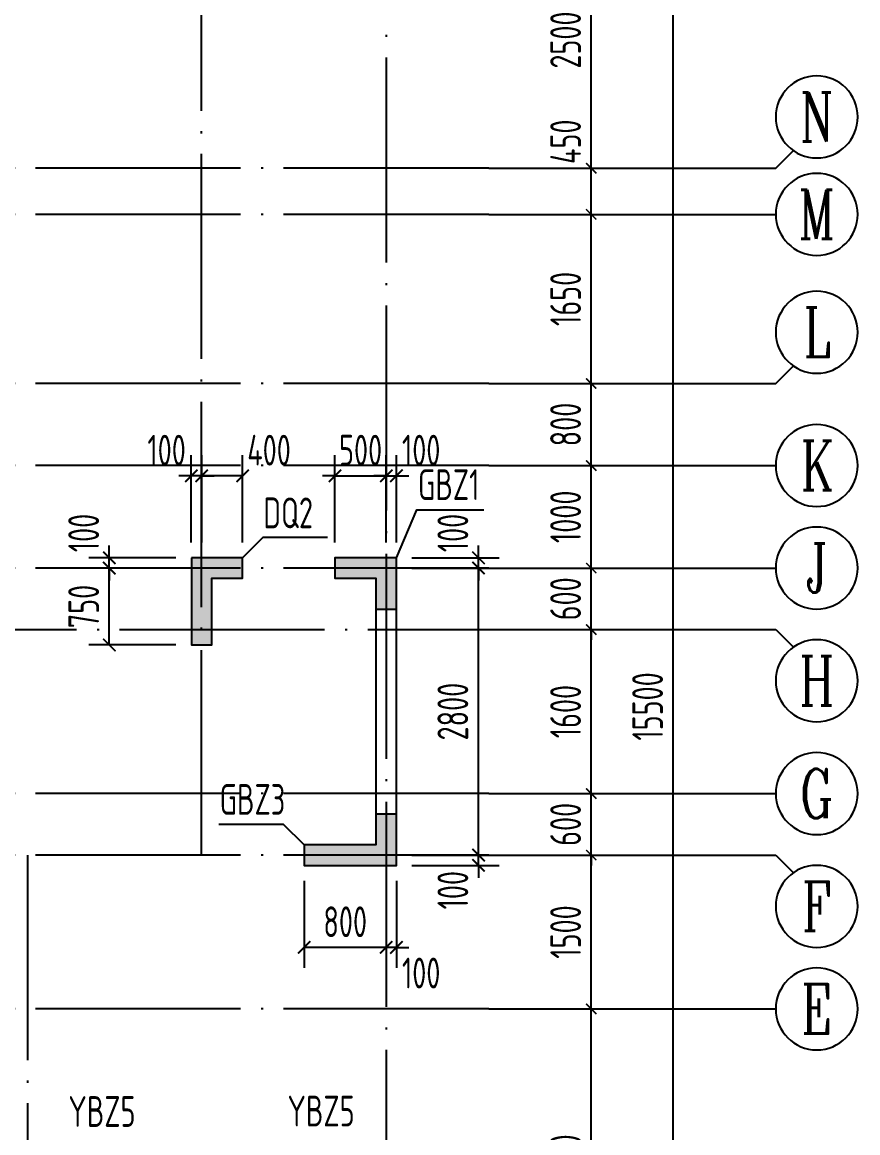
# Model space of a CAD drawing. Extents: x -655480 to 203344, y -294099 to 287156.
# Drawn here: x -257622 to -249472, y 133165 to 143997 of the extents above; entities that cross this region are included whole.
import ezdxf
from ezdxf.enums import TextEntityAlignment as Align

# ---------------------------------------------------------------- set-up
doc = ezdxf.new("R2010")
doc.units = 0
doc.header["$LTSCALE"] = 1000
doc.linetypes.add('DOTE', pattern=[2.42, 2, -0.2, 0.02, -0.2])
doc.layers.get('0').update_dxf_attribs({"linetype": 'CONTINUOUS'})
doc.layers.get('DEFPOINTS').update_dxf_attribs({"linetype": 'CONTINUOUS'})
for name, color, linetype in [('A-AXIS', 1, 'CONTINUOUS'), ('A-DOTE', 10, 'DOTE'), ('AXIS_NUM', 7, 'CONTINUOUS'), ('S-Q墙实线', 6, 'CONTINUOUS'), ('S-Q墙标注', 3, 'CONTINUOUS'), ('S-X详图填充', 252, 'CONTINUOUS'), ('S-X详图实线', 4, 'CONTINUOUS'), ('S-Y一般标注', 3, 'CONTINUOUS'), ('S-Z柱编号', 6, 'CONTINUOUS')]:
    doc.layers.add(name, color=color, linetype=linetype)
doc.styles.add('TSSD_Axis', font='complex.shx', dxfattribs={"width": 0.7, "bigfont": 'hztxt.shx'})
doc.styles.add('TSSD_DIMENSION', font='Tssdeng.shx', dxfattribs={"width": 0.7, "bigfont": 'tssdchn.shx'})
doc.styles.add('TSSD_REIN', font='tssdeng.shx', dxfattribs={"width": 0.7, "height": 300, "bigfont": 'tssdchn.shx'})
doc.styles.add('结构文字', font='zstxt.shx', dxfattribs={"width": 0.7, "bigfont": 'zshz.shx'})
doc.dimstyles.new('STRUCK', dxfattribs={"dimtxt": 400, "dimasz": 121, "dimexe": 200, "dimexo": 150, "dimgap": 115, "dimtad": 1, "dimdec": 0, "dimdsep": 46, "dimtxsty": '结构文字', "dimblk": 'ARCHTICK', "dimcen": 400, "dimclrd": 3, "dimclre": 3, "dimclrt": 7, "dimadec": 0, "dimazin": 0, "dimtfac": 1, "dimtdec": 0, "dimtix": 1, "dimtmove": 2, "dimatfit": 3, "dimldrblk": '_DIMX', "dimfxl": 1, "dimtolj": 1, "dimtzin": 0, "dimarcsym": 0})
doc.dimstyles.new('TSSD_100_100', dxfattribs={"dimtxt": 300, "dimasz": 100, "dimexe": 100, "dimexo": 250, "dimgap": 100, "dimtad": 1, "dimdec": 0, "dimzin": 0, "dimdsep": 46, "dimtxsty": 'TSSD_DIMENSION', "dimblk": 'ARCHTICK', "dimcen": 0, "dimdle": 100, "dimclrt": 7, "dimadec": 0, "dimazin": 0, "dimtfac": 1, "dimtdec": 0, "dimtix": 1, "dimtmove": 2, "dimatfit": 3, "dimldrblk": 'ARCHTICK', "dimfxl": 1, "dimtolj": 1, "dimtzin": 0, "dimarcsym": 0})

# ---------------------------------------------------------------- blocks, each defined once
blk = doc.blocks.new('ts_axno')
at = {"color": 0, "linetype": 'ByBlock', "lineweight": -2}
blk.add_circle((0, 0), 0.5, dxfattribs=at)
at = {"color": 0, "linetype": 'ByBlock', "lineweight": -2, "style": 'TSSD_Axis', "width": 0.7}
blk.add_attdef('A', text='', height=0.6, dxfattribs=at).set_placement((0, 0), align=Align.MIDDLE_CENTER)
blk = doc.blocks.new('_ArchTick')
at = {"color": 0, "linetype": 'ByBlock', "const_width": 0.15}
blk.add_lwpolyline([(-0.5, -0.5), (0.5, 0.5)], dxfattribs=at)
blk = doc.blocks.new('*D133')
at = {"layer": 'DEFPOINTS', "color": 0, "transparency": 16777216}
for p in [(55600, 10900), (56600, 10900), (55600, 9400)]:
    blk.add_point(p, dxfattribs=at)
at = {"layer": 'S-Y一般标注', "color": 0, "lineweight": -2, "transparency": 16777216}
for p, q in [((56600, 9300), (56600, 11000)), ((55850, 10900), (56700, 10900)), ((55850, 9400), (56700, 9400))]:
    blk.add_line(p, q, dxfattribs=at)
at = {"layer": 'S-Y一般标注', "color": 0, "lineweight": -2, "transparency": 16777216, "xscale": 100, "yscale": 100, "zscale": 100}
for p, rotation in [((56600, 10900), 90), ((56600, 9400), 270)]:
    blk.add_blockref('_ArchTick', p, dxfattribs=dict(at, rotation=rotation))
at = {"layer": 'S-Y一般标注', "color": 7, "transparency": 16777216, "insert": (56350, 10150), "char_height": 300, "attachment_point": 5, "rotation": 90, "style": 'TSSD_DIMENSION'}
blk.add_mtext('\\A1;1500', dxfattribs=at)
blk = doc.blocks.new('*D134')
at = {"layer": 'DEFPOINTS', "color": 0, "transparency": 16777216}
for p in [(55600, 11500), (56600, 11500), (55600, 10900)]:
    blk.add_point(p, dxfattribs=at)
at = {"layer": 'S-Y一般标注', "color": 0, "lineweight": -2, "transparency": 16777216}
for p, q in [((56600, 11500), (56600, 11600)), ((55850, 11500), (56700, 11500)), ((56600, 10900), (56600, 11500)), ((55850, 10900), (56700, 10900)), ((56600, 10900), (56600, 10800))]:
    blk.add_line(p, q, dxfattribs=at)
at = {"layer": 'S-Y一般标注', "color": 0, "lineweight": -2, "transparency": 16777216, "xscale": 100, "yscale": 100, "zscale": 100}
for p, rotation in [((56600, 11500), 270), ((56600, 10900), 90)]:
    blk.add_blockref('_ArchTick', p, dxfattribs=dict(at, rotation=rotation))
at = {"layer": 'S-Y一般标注', "color": 7, "transparency": 16777216, "insert": (56350, 11200), "char_height": 300, "attachment_point": 5, "rotation": 90, "style": 'TSSD_DIMENSION'}
blk.add_mtext('\\A1;600', dxfattribs=at)
blk = doc.blocks.new('*D135')
at = {"layer": 'DEFPOINTS', "color": 0, "transparency": 16777216}
for p in [(55600, 13100), (56600, 13100), (55600, 11500)]:
    blk.add_point(p, dxfattribs=at)
at = {"layer": 'S-Y一般标注', "color": 0, "lineweight": -2, "transparency": 16777216}
for p, q in [((56600, 11400), (56600, 13200)), ((55850, 13100), (56700, 13100)), ((55850, 11500), (56700, 11500))]:
    blk.add_line(p, q, dxfattribs=at)
at = {"layer": 'S-Y一般标注', "color": 0, "lineweight": -2, "transparency": 16777216, "xscale": 100, "yscale": 100, "zscale": 100}
for p, rotation in [((56600, 13100), 90), ((56600, 11500), 270)]:
    blk.add_blockref('_ArchTick', p, dxfattribs=dict(at, rotation=rotation))
at = {"layer": 'S-Y一般标注', "color": 7, "transparency": 16777216, "insert": (56350, 12300), "char_height": 300, "attachment_point": 5, "rotation": 90, "style": 'TSSD_DIMENSION'}
blk.add_mtext('\\A1;1600', dxfattribs=at)
blk = doc.blocks.new('*D136')
at = {"layer": 'DEFPOINTS', "color": 0, "transparency": 16777216}
for p in [(55600, 13700), (56600, 13700), (55600, 13100)]:
    blk.add_point(p, dxfattribs=at)
at = {"layer": 'S-Y一般标注', "color": 0, "lineweight": -2, "transparency": 16777216}
for p, q in [((56600, 13700), (56600, 13800)), ((55850, 13700), (56700, 13700)), ((56600, 13100), (56600, 13700)), ((55850, 13100), (56700, 13100)), ((56600, 13100), (56600, 13000))]:
    blk.add_line(p, q, dxfattribs=at)
at = {"layer": 'S-Y一般标注', "color": 0, "lineweight": -2, "transparency": 16777216, "xscale": 100, "yscale": 100, "zscale": 100}
for p, rotation in [((56600, 13700), 270), ((56600, 13100), 90)]:
    blk.add_blockref('_ArchTick', p, dxfattribs=dict(at, rotation=rotation))
at = {"layer": 'S-Y一般标注', "color": 7, "transparency": 16777216, "insert": (56350, 13400), "char_height": 300, "attachment_point": 5, "rotation": 90, "style": 'TSSD_DIMENSION'}
blk.add_mtext('\\A1;600', dxfattribs=at)
blk = doc.blocks.new('*D137')
at = {"layer": 'DEFPOINTS', "color": 0, "transparency": 16777216}
for p in [(55600, 14700), (56600, 14700), (55600, 13700)]:
    blk.add_point(p, dxfattribs=at)
at = {"layer": 'S-Y一般标注', "color": 0, "lineweight": -2, "transparency": 16777216}
for p, q in [((56600, 13600), (56600, 14800)), ((55850, 14700), (56700, 14700)), ((55850, 13700), (56700, 13700))]:
    blk.add_line(p, q, dxfattribs=at)
at = {"layer": 'S-Y一般标注', "color": 0, "lineweight": -2, "transparency": 16777216, "xscale": 100, "yscale": 100, "zscale": 100}
for p, rotation in [((56600, 14700), 90), ((56600, 13700), 270)]:
    blk.add_blockref('_ArchTick', p, dxfattribs=dict(at, rotation=rotation))
at = {"layer": 'S-Y一般标注', "color": 7, "transparency": 16777216, "insert": (56350, 14200), "char_height": 300, "attachment_point": 5, "rotation": 90, "style": 'TSSD_DIMENSION'}
blk.add_mtext('\\A1;1000', dxfattribs=at)
blk = doc.blocks.new('*D138')
at = {"layer": 'DEFPOINTS', "color": 0, "transparency": 16777216}
for p in [(55600, 20100), (57400, 20100), (55600, 4600)]:
    blk.add_point(p, dxfattribs=at)
at = {"layer": 'S-Y一般标注', "color": 0, "lineweight": -2, "transparency": 16777216}
for p, q in [((57400, 4500), (57400, 20200)), ((55850, 20100), (57500, 20100)), ((55850, 4600), (57500, 4600))]:
    blk.add_line(p, q, dxfattribs=at)
at = {"layer": 'S-Y一般标注', "color": 0, "lineweight": -2, "transparency": 16777216, "xscale": 100, "yscale": 100, "zscale": 100}
for p, rotation in [((57400, 20100), 90), ((57400, 4600), 270)]:
    blk.add_blockref('_ArchTick', p, dxfattribs=dict(at, rotation=rotation))
at = {"layer": 'S-Y一般标注', "color": 7, "transparency": 16777216, "insert": (57150, 12350), "char_height": 300, "attachment_point": 5, "rotation": 90, "style": 'TSSD_DIMENSION'}
blk.add_mtext('\\A1;15500', dxfattribs=at)
blk = doc.blocks.new('*D139')
at = {"layer": 'DEFPOINTS', "color": 0, "transparency": 16777216}
for p in [(55600, 15500), (56600, 15500), (55600, 14700)]:
    blk.add_point(p, dxfattribs=at)
at = {"layer": 'S-Y一般标注', "color": 0, "lineweight": -2, "transparency": 16777216}
for p, q in [((56600, 14600), (56600, 15600)), ((55850, 15500), (56700, 15500)), ((55850, 14700), (56700, 14700))]:
    blk.add_line(p, q, dxfattribs=at)
at = {"layer": 'S-Y一般标注', "color": 0, "lineweight": -2, "transparency": 16777216, "xscale": 100, "yscale": 100, "zscale": 100}
for p, rotation in [((56600, 15500), 90), ((56600, 14700), 270)]:
    blk.add_blockref('_ArchTick', p, dxfattribs=dict(at, rotation=rotation))
at = {"layer": 'S-Y一般标注', "color": 7, "transparency": 16777216, "insert": (56350, 15100), "char_height": 300, "attachment_point": 5, "rotation": 90, "style": 'TSSD_DIMENSION'}
blk.add_mtext('\\A1;800', dxfattribs=at)
blk = doc.blocks.new('*D140')
at = {"layer": 'DEFPOINTS', "color": 0, "transparency": 16777216}
for p in [(55600, 17600), (56600, 17600), (55600, 17150)]:
    blk.add_point(p, dxfattribs=at)
at = {"layer": 'S-Y一般标注', "color": 0, "lineweight": -2, "transparency": 16777216}
for p, q in [((56600, 17050), (56600, 17700)), ((55850, 17600), (56700, 17600)), ((55850, 17150), (56700, 17150))]:
    blk.add_line(p, q, dxfattribs=at)
at = {"layer": 'S-Y一般标注', "color": 0, "lineweight": -2, "transparency": 16777216, "xscale": 100, "yscale": 100, "zscale": 100}
for p, rotation in [((56600, 17600), 90), ((56600, 17150), 270)]:
    blk.add_blockref('_ArchTick', p, dxfattribs=dict(at, rotation=rotation))
at = {"layer": 'S-Y一般标注', "color": 7, "transparency": 16777216, "insert": (56350, 17858), "char_height": 300, "attachment_point": 5, "rotation": 90, "style": 'TSSD_DIMENSION'}
blk.add_mtext('\\A1;450', dxfattribs=at)
blk = doc.blocks.new('*D141')
at = {"layer": 'DEFPOINTS', "color": 0, "transparency": 16777216}
for p in [(55600, 20100), (56600, 20100), (55600, 17600)]:
    blk.add_point(p, dxfattribs=at)
at = {"layer": 'S-Y一般标注', "color": 0, "lineweight": -2, "transparency": 16777216}
for p, q in [((56600, 17500), (56600, 20200)), ((55850, 20100), (56700, 20100)), ((55850, 17600), (56700, 17600))]:
    blk.add_line(p, q, dxfattribs=at)
at = {"layer": 'S-Y一般标注', "color": 0, "lineweight": -2, "transparency": 16777216, "xscale": 100, "yscale": 100, "zscale": 100}
for p, rotation in [((56600, 20100), 90), ((56600, 17600), 270)]:
    blk.add_blockref('_ArchTick', p, dxfattribs=dict(at, rotation=rotation))
at = {"layer": 'S-Y一般标注', "color": 7, "transparency": 16777216, "insert": (56350, 18850), "char_height": 300, "attachment_point": 5, "rotation": 90, "style": 'TSSD_DIMENSION'}
blk.add_mtext('\\A1;2500', dxfattribs=at)
blk = doc.blocks.new('*D143')
at = {"layer": 'DEFPOINTS', "color": 0, "transparency": 16777216}
for p in [(55600, 9400), (56600, 9400), (55600, 6400)]:
    blk.add_point(p, dxfattribs=at)
at = {"layer": 'S-Y一般标注', "color": 0, "lineweight": -2, "transparency": 16777216}
for p, q in [((56600, 6300), (56600, 9500)), ((55850, 9400), (56700, 9400)), ((55850, 6400), (56700, 6400))]:
    blk.add_line(p, q, dxfattribs=at)
at = {"layer": 'S-Y一般标注', "color": 0, "lineweight": -2, "transparency": 16777216, "xscale": 100, "yscale": 100, "zscale": 100}
for p, rotation in [((56600, 9400), 90), ((56600, 6400), 270)]:
    blk.add_blockref('_ArchTick', p, dxfattribs=dict(at, rotation=rotation))
at = {"layer": 'S-Y一般标注', "color": 7, "transparency": 16777216, "insert": (56350, 7900), "char_height": 300, "attachment_point": 5, "rotation": 90, "style": 'TSSD_DIMENSION'}
blk.add_mtext('\\A1;3000', dxfattribs=at)
blk = doc.blocks.new('*D144')
at = {"layer": 'DEFPOINTS', "color": 0, "transparency": 16777216}
for p in [(55600, 17150), (56600, 17150), (55600, 15500)]:
    blk.add_point(p, dxfattribs=at)
at = {"layer": 'S-Y一般标注', "color": 0, "lineweight": -2, "transparency": 16777216}
for p, q in [((56600, 15400), (56600, 17250)), ((55850, 17150), (56700, 17150)), ((55850, 15500), (56700, 15500))]:
    blk.add_line(p, q, dxfattribs=at)
at = {"layer": 'S-Y一般标注', "color": 0, "lineweight": -2, "transparency": 16777216, "xscale": 100, "yscale": 100, "zscale": 100}
for p, rotation in [((56600, 17150), 90), ((56600, 15500), 270)]:
    blk.add_blockref('_ArchTick', p, dxfattribs=dict(at, rotation=rotation))
at = {"layer": 'S-Y一般标注', "color": 7, "transparency": 16777216, "insert": (56350, 16325), "char_height": 300, "attachment_point": 5, "rotation": 90, "style": 'TSSD_DIMENSION'}
blk.add_mtext('\\A1;1650', dxfattribs=at)
blk = doc.blocks.new('*D1957')
at = {"layer": 'DEFPOINTS', "color": 0, "transparency": 16777216}
for p in [(-253972, 135873), (-253172, 135873), (-253972, 135773)]:
    blk.add_point(p, dxfattribs=at)
at = {"layer": 'S-Q墙标注', "color": 3, "lineweight": -2, "transparency": 16777216}
for p, q in [((-253172, 135873), (-253172, 135994)), ((-253822, 135873), (-252972, 135873)), ((-253172, 135773), (-253172, 135873)), ((-253822, 135773), (-252972, 135773)), ((-253172, 135773), (-253172, 135652))]:
    blk.add_line(p, q, dxfattribs=at)
at = {"layer": 'S-Q墙标注', "color": 3, "lineweight": -2, "transparency": 16777216, "xscale": 121, "yscale": 121, "zscale": 121}
for p, rotation in [((-253172, 135873), 270), ((-253172, 135773), 90)]:
    blk.add_blockref('_ArchTick', p, dxfattribs=dict(at, rotation=rotation))
at = {"layer": 'S-Q墙标注', "color": 7, "transparency": 16777216, "insert": (-253422, 135531), "char_height": 300, "attachment_point": 5, "rotation": 90, "style": 'TSSD_REIN'}
blk.add_mtext('\\A1;100', dxfattribs=at)
blk = doc.blocks.new('_DIMX')
blk.add_line((-150, 0), (150, 0))
at = {"const_width": 50}
blk.add_lwpolyline([(-70, -70), (70, 70)], dxfattribs=at)
blk = doc.blocks.new('*D1958')
at = {"layer": 'DEFPOINTS', "color": 0, "transparency": 16777216}
for p in [(-253972, 138673), (-253172, 138673), (-253972, 135873)]:
    blk.add_point(p, dxfattribs=at)
at = {"layer": 'S-Q墙标注', "color": 3, "lineweight": -2, "transparency": 16777216}
for p, q in [((-253822, 138673), (-252972, 138673)), ((-253172, 135873), (-253172, 138673)), ((-253822, 135873), (-252972, 135873))]:
    blk.add_line(p, q, dxfattribs=at)
at = {"layer": 'S-Q墙标注', "color": 3, "lineweight": -2, "transparency": 16777216, "xscale": 121, "yscale": 121, "zscale": 121}
for p, rotation in [((-253172, 138673), 90), ((-253172, 135873), 270)]:
    blk.add_blockref('_ArchTick', p, dxfattribs=dict(at, rotation=rotation))
at = {"layer": 'S-Q墙标注', "color": 7, "transparency": 16777216, "insert": (-253422, 137273), "char_height": 300, "attachment_point": 5, "rotation": 90, "style": 'TSSD_REIN'}
blk.add_mtext('\\A1;2800', dxfattribs=at)
blk = doc.blocks.new('*D1959')
at = {"layer": 'DEFPOINTS', "color": 0, "transparency": 16777216}
for p in [(-253972, 138773), (-253172, 138773), (-253972, 138673)]:
    blk.add_point(p, dxfattribs=at)
at = {"layer": 'S-Q墙标注', "color": 3, "lineweight": -2, "transparency": 16777216}
for p, q in [((-253172, 138773), (-253172, 138894)), ((-253822, 138773), (-252972, 138773)), ((-253172, 138673), (-253172, 138773)), ((-253822, 138673), (-252972, 138673)), ((-253172, 138673), (-253172, 138552))]:
    blk.add_line(p, q, dxfattribs=at)
at = {"layer": 'S-Q墙标注', "color": 3, "lineweight": -2, "transparency": 16777216, "xscale": 121, "yscale": 121, "zscale": 121}
for p, rotation in [((-253172, 138773), 270), ((-253172, 138673), 90)]:
    blk.add_blockref('_ArchTick', p, dxfattribs=dict(at, rotation=rotation))
at = {"layer": 'S-Q墙标注', "color": 7, "transparency": 16777216, "insert": (-253422, 139015), "char_height": 300, "attachment_point": 5, "rotation": 90, "style": 'TSSD_REIN'}
blk.add_mtext('\\A1;100', dxfattribs=at)
blk = doc.blocks.new('*D1960')
at = {"layer": 'DEFPOINTS', "color": 0, "transparency": 16777216}
for p in [(-254072, 135773), (-253972, 135773), (-254072, 134973)]:
    blk.add_point(p, dxfattribs=at)
at = {"layer": 'S-Q墙标注', "color": 3, "lineweight": -2, "transparency": 16777216}
for p, q in [((-254072, 135623), (-254072, 134773)), ((-253972, 135623), (-253972, 134773)), ((-254072, 134973), (-254193, 134973)), ((-253972, 134973), (-254072, 134973)), ((-253972, 134973), (-253851, 134973))]:
    blk.add_line(p, q, dxfattribs=at)
at = {"layer": 'S-Q墙标注', "color": 3, "lineweight": -2, "transparency": 16777216, "xscale": 121, "yscale": 121, "zscale": 121}
blk.add_blockref('_ArchTick', (-254072, 134973), dxfattribs=at)
at = {"layer": 'S-Q墙标注', "color": 3, "lineweight": -2, "transparency": 16777216, "xscale": 121, "yscale": 121, "zscale": 121, "rotation": 180}
blk.add_blockref('_ArchTick', (-253972, 134973), dxfattribs=at)
at = {"layer": 'S-Q墙标注', "color": 7, "transparency": 16777216, "insert": (-253731, 134723), "char_height": 300, "attachment_point": 5, "style": 'TSSD_REIN'}
blk.add_mtext('\\A1;100', dxfattribs=at)
blk = doc.blocks.new('*D1961')
at = {"layer": 'DEFPOINTS', "color": 0, "transparency": 16777216}
for p in [(-254872, 135773), (-254072, 135773), (-254872, 134973)]:
    blk.add_point(p, dxfattribs=at)
at = {"layer": 'S-Q墙标注', "color": 3, "lineweight": -2, "transparency": 16777216}
for p, q in [((-254872, 135623), (-254872, 134773)), ((-254072, 135623), (-254072, 134773)), ((-254072, 134973), (-254872, 134973))]:
    blk.add_line(p, q, dxfattribs=at)
at = {"layer": 'S-Q墙标注', "color": 3, "lineweight": -2, "transparency": 16777216, "xscale": 121, "yscale": 121, "zscale": 121, "rotation": 180}
blk.add_blockref('_ArchTick', (-254872, 134973), dxfattribs=at)
at = {"layer": 'S-Q墙标注', "color": 3, "lineweight": -2, "transparency": 16777216, "xscale": 121, "yscale": 121, "zscale": 121}
blk.add_blockref('_ArchTick', (-254072, 134973), dxfattribs=at)
at = {"layer": 'S-Q墙标注', "color": 7, "transparency": 16777216, "insert": (-254472, 135223), "char_height": 300, "attachment_point": 5, "style": 'TSSD_REIN'}
blk.add_mtext('\\A1;800', dxfattribs=at)
blk = doc.blocks.new('*D1964')
at = {"layer": 'DEFPOINTS', "color": 0, "transparency": 16777216}
for p in [(-254072, 139573), (-254572, 138773), (-254072, 138773)]:
    blk.add_point(p, dxfattribs=at)
at = {"layer": 'S-Q墙标注', "color": 3, "lineweight": -2, "transparency": 16777216}
for p, q in [((-254572, 138923), (-254572, 139773)), ((-254072, 138923), (-254072, 139773)), ((-254572, 139573), (-254693, 139573)), ((-254572, 139573), (-254072, 139573)), ((-254072, 139573), (-253951, 139573))]:
    blk.add_line(p, q, dxfattribs=at)
at = {"layer": 'S-Q墙标注', "color": 3, "lineweight": -2, "transparency": 16777216, "xscale": 121, "yscale": 121, "zscale": 121}
blk.add_blockref('_ArchTick', (-254572, 139573), dxfattribs=at)
at = {"layer": 'S-Q墙标注', "color": 3, "lineweight": -2, "transparency": 16777216, "xscale": 121, "yscale": 121, "zscale": 121, "rotation": 180}
blk.add_blockref('_ArchTick', (-254072, 139573), dxfattribs=at)
at = {"layer": 'S-Q墙标注', "color": 7, "transparency": 16777216, "insert": (-254322, 139823), "char_height": 300, "attachment_point": 5, "style": 'TSSD_REIN'}
blk.add_mtext('\\A1;500', dxfattribs=at)
blk = doc.blocks.new('*D1965')
at = {"layer": 'DEFPOINTS', "color": 0, "transparency": 16777216}
for p in [(-253972, 139573), (-254072, 138773), (-253972, 138773)]:
    blk.add_point(p, dxfattribs=at)
at = {"layer": 'S-Q墙标注', "color": 3, "lineweight": -2, "transparency": 16777216}
for p, q in [((-254072, 138923), (-254072, 139773)), ((-253972, 138923), (-253972, 139773)), ((-254072, 139573), (-254193, 139573)), ((-254072, 139573), (-253972, 139573)), ((-253972, 139573), (-253851, 139573))]:
    blk.add_line(p, q, dxfattribs=at)
at = {"layer": 'S-Q墙标注', "color": 3, "lineweight": -2, "transparency": 16777216, "xscale": 121, "yscale": 121, "zscale": 121}
blk.add_blockref('_ArchTick', (-254072, 139573), dxfattribs=at)
at = {"layer": 'S-Q墙标注', "color": 3, "lineweight": -2, "transparency": 16777216, "xscale": 121, "yscale": 121, "zscale": 121, "rotation": 180}
blk.add_blockref('_ArchTick', (-253972, 139573), dxfattribs=at)
at = {"layer": 'S-Q墙标注', "color": 7, "transparency": 16777216, "insert": (-253731, 139823), "char_height": 300, "attachment_point": 5, "style": 'TSSD_REIN'}
blk.add_mtext('\\A1;100', dxfattribs=at)
blk = doc.blocks.new('*D1976')
at = {"layer": 'DEFPOINTS', "color": 0, "transparency": 16777216}
for p in [(-256773, 138673), (-255973, 138673), (-255973, 137923)]:
    blk.add_point(p, dxfattribs=at)
at = {"layer": 'S-Q墙标注', "color": 3, "lineweight": -2, "transparency": 16777216}
for p, q in [((-256123, 138673), (-256973, 138673)), ((-256773, 137923), (-256773, 138673)), ((-256123, 137923), (-256973, 137923))]:
    blk.add_line(p, q, dxfattribs=at)
at = {"layer": 'S-Q墙标注', "color": 3, "lineweight": -2, "transparency": 16777216, "xscale": 121, "yscale": 121, "zscale": 121}
for p, rotation in [((-256773, 138673), 90), ((-256773, 137923), 270)]:
    blk.add_blockref('_ArchTick', p, dxfattribs=dict(at, rotation=rotation))
at = {"layer": 'S-Q墙标注', "color": 7, "transparency": 16777216, "insert": (-257023, 138298), "char_height": 300, "attachment_point": 5, "rotation": 90, "style": 'TSSD_REIN'}
blk.add_mtext('\\A1;750', dxfattribs=at)
blk = doc.blocks.new('*D1977')
at = {"layer": 'DEFPOINTS', "color": 0, "transparency": 16777216}
for p in [(-256773, 138773), (-255973, 138773), (-255973, 138673)]:
    blk.add_point(p, dxfattribs=at)
at = {"layer": 'S-Q墙标注', "color": 3, "lineweight": -2, "transparency": 16777216}
for p, q in [((-256773, 138773), (-256773, 138894)), ((-256123, 138773), (-256973, 138773)), ((-256773, 138673), (-256773, 138773)), ((-256123, 138673), (-256973, 138673)), ((-256773, 138673), (-256773, 138552))]:
    blk.add_line(p, q, dxfattribs=at)
at = {"layer": 'S-Q墙标注', "color": 3, "lineweight": -2, "transparency": 16777216, "xscale": 121, "yscale": 121, "zscale": 121}
for p, rotation in [((-256773, 138773), 270), ((-256773, 138673), 90)]:
    blk.add_blockref('_ArchTick', p, dxfattribs=dict(at, rotation=rotation))
at = {"layer": 'S-Q墙标注', "color": 7, "transparency": 16777216, "insert": (-257023, 139015), "char_height": 300, "attachment_point": 5, "rotation": 90, "style": 'TSSD_REIN'}
blk.add_mtext('\\A1;100', dxfattribs=at)
blk = doc.blocks.new('*D1978')
at = {"layer": 'DEFPOINTS', "color": 0, "transparency": 16777216}
for p in [(-255872, 139573), (-255872, 138773), (-255473, 138773)]:
    blk.add_point(p, dxfattribs=at)
at = {"layer": 'S-Q墙标注', "color": 3, "lineweight": -2, "transparency": 16777216}
for p, q in [((-255872, 138923), (-255872, 139773)), ((-255473, 138923), (-255473, 139773)), ((-255473, 139573), (-255872, 139573))]:
    blk.add_line(p, q, dxfattribs=at)
at = {"layer": 'S-Q墙标注', "color": 3, "lineweight": -2, "transparency": 16777216, "xscale": 121, "yscale": 121, "zscale": 121, "rotation": 180}
blk.add_blockref('_ArchTick', (-255872, 139573), dxfattribs=at)
at = {"layer": 'S-Q墙标注', "color": 3, "lineweight": -2, "transparency": 16777216, "xscale": 121, "yscale": 121, "zscale": 121}
blk.add_blockref('_ArchTick', (-255473, 139573), dxfattribs=at)
at = {"layer": 'S-Q墙标注', "color": 7, "transparency": 16777216, "insert": (-255215, 139823), "char_height": 300, "attachment_point": 5, "style": 'TSSD_REIN'}
blk.add_mtext('\\A1;400', dxfattribs=at)
blk = doc.blocks.new('*D1979')
at = {"layer": 'DEFPOINTS', "color": 0, "transparency": 16777216}
for p in [(-255973, 139573), (-255973, 138773), (-255872, 138773)]:
    blk.add_point(p, dxfattribs=at)
at = {"layer": 'S-Q墙标注', "color": 3, "lineweight": -2, "transparency": 16777216}
for p, q in [((-255973, 138923), (-255973, 139773)), ((-255872, 138923), (-255872, 139773)), ((-255973, 139573), (-256094, 139573)), ((-255872, 139573), (-255973, 139573)), ((-255872, 139573), (-255751, 139573))]:
    blk.add_line(p, q, dxfattribs=at)
at = {"layer": 'S-Q墙标注', "color": 3, "lineweight": -2, "transparency": 16777216, "xscale": 121, "yscale": 121, "zscale": 121}
blk.add_blockref('_ArchTick', (-255973, 139573), dxfattribs=at)
at = {"layer": 'S-Q墙标注', "color": 3, "lineweight": -2, "transparency": 16777216, "xscale": 121, "yscale": 121, "zscale": 121, "rotation": 180}
blk.add_blockref('_ArchTick', (-255872, 139573), dxfattribs=at)
at = {"layer": 'S-Q墙标注', "color": 7, "transparency": 16777216, "insert": (-256214, 139823), "char_height": 300, "attachment_point": 5, "style": 'TSSD_REIN'}
blk.add_mtext('\\A1;100', dxfattribs=at)
blk = doc.blocks.new('20210726.16350016')
at = {"layer": 'A-AXIS'}
for p, q in [((58400, 17600), (58571.6, 17771.7)), ((55600, 17600), (58400, 17600)), ((55600, 17150), (58400, 17150)), ((58400, 15500), (58571.6, 15671.7)), ((55600, 15500), (58400, 15500)), ((55600, 14700), (58400, 14700)), ((55600, 13700), (58400, 13700)), ((55600, 13100.3), (58400, 13100.3)), ((58400, 13100.3), (58571.6, 12928.7)), ((55600, 11500), (58400, 11500)), ((55600, 10900), (58400, 10900)), ((58400, 10900), (58571.6, 10728.4)), ((55600, 9400), (58400, 9400))]:
    blk.add_line(p, q, dxfattribs=at)
at = {"layer": 'A-DOTE'}
for p, q in [((52800, 10900), (52800, 21100)), ((54600, 21100), (54600, 3600)), ((55600, 17600), (3600, 17600)), ((55600, 17150), (3600, 17150)), ((55600, 15500), (3600, 15500)), ((55600, 14700), (3600, 14700)), ((55600, 13700), (3600, 13700)), ((3600, 13100.3), (55600, 13100.3)), ((55600, 11500), (3600, 11500)), ((55600, 10900), (3600, 10900)), ((51100, 10900), (51100, 3600)), ((55600, 9400), (3600, 9400))]:
    blk.add_line(p, q, dxfattribs=at)
at = {"layer": 'A-AXIS'}
ref = blk.add_blockref('ts_axno', (58800, 18100), dxfattribs=dict(at, xscale=-800, yscale=800, zscale=800))
ref.add_attrib('G', 'N', dxfattribs={"layer": 'AXIS_NUM', "height": 480, "style": 'TSSD_Axis', "width": 0.7}).set_placement((58800, 18100), align=Align.MIDDLE_CENTER)
ref = blk.add_blockref('ts_axno', (58800, 17150), dxfattribs=dict(at, xscale=-800, yscale=800, zscale=800, rotation=359.9999999999997))
ref.add_attrib('G', 'M', dxfattribs={"layer": 'AXIS_NUM', "height": 480, "rotation": 360, "style": 'TSSD_Axis', "width": 0.7}).set_placement((58800, 17150), align=Align.MIDDLE_CENTER)
ref = blk.add_blockref('ts_axno', (58800, 16000), dxfattribs=dict(at, xscale=-800, yscale=800, zscale=800))
ref.add_attrib('G', 'L', dxfattribs={"layer": 'AXIS_NUM', "height": 480, "style": 'TSSD_Axis', "width": 0.7}).set_placement((58800, 16000), align=Align.MIDDLE_CENTER)
ref = blk.add_blockref('ts_axno', (58800, 14700), dxfattribs=dict(at, xscale=-800, yscale=800, zscale=800))
ref.add_attrib('G', 'K', dxfattribs={"layer": 'AXIS_NUM', "height": 480, "style": 'TSSD_Axis', "width": 0.7}).set_placement((58800, 14700), align=Align.MIDDLE_CENTER)
ref = blk.add_blockref('ts_axno', (58800, 13700), dxfattribs=dict(at, xscale=-800, yscale=800, zscale=800))
ref.add_attrib('G', 'J', dxfattribs={"layer": 'AXIS_NUM', "height": 480, "style": 'TSSD_Axis', "width": 0.7}).set_placement((58800, 13700), align=Align.MIDDLE_CENTER)
ref = blk.add_blockref('ts_axno', (58800, 12600.3), dxfattribs=dict(at, xscale=-800, yscale=800, zscale=800))
ref.add_attrib('C', 'H', dxfattribs={"layer": 'AXIS_NUM', "height": 480, "style": 'TSSD_Axis', "width": 0.7}).set_placement((58800, 12600.3), align=Align.MIDDLE_CENTER)
ref = blk.add_blockref('ts_axno', (58800, 11500), dxfattribs=dict(at, xscale=-800, yscale=800, zscale=800))
ref.add_attrib('D', 'G', dxfattribs={"layer": 'AXIS_NUM', "height": 480, "style": 'TSSD_Axis', "width": 0.7}).set_placement((58800, 11500), align=Align.MIDDLE_CENTER)
ref = blk.add_blockref('ts_axno', (58800, 10400), dxfattribs=dict(at, xscale=-800, yscale=800, zscale=800))
ref.add_attrib('C', 'F', dxfattribs={"layer": 'AXIS_NUM', "height": 480, "style": 'TSSD_Axis', "width": 0.7}).set_placement((58800, 10400), align=Align.MIDDLE_CENTER)
ref = blk.add_blockref('ts_axno', (58800, 9400), dxfattribs=dict(at, xscale=-800, yscale=800, zscale=800))
ref.add_attrib('B', 'E', dxfattribs={"layer": 'AXIS_NUM', "height": 480, "style": 'TSSD_Axis', "width": 0.7}).set_placement((58800, 9400), align=Align.MIDDLE_CENTER)
at = {"layer": 'S-Y一般标注'}
for base, p1, p2, picture, middle in [((57400, 20100), (55600, 4600), (55600, 20100), '*D138', (57150, 12350)), ((56600, 20100), (55600, 17600), (55600, 20100), '*D141', (56350, 18850)), ((56600, 17150), (55600, 15500), (55600, 17150), '*D144', (56350, 16325)), ((56600, 15500), (55600, 14700), (55600, 15500), '*D139', (56350, 15100)), ((56600, 14700), (55600, 13700), (55600, 14700), '*D137', (56350, 14200)), ((56600, 13700), (55600, 13100.3), (55600, 13700), '*D136', (56350, 13400.2)), ((56600, 13100.3), (55600, 11500), (55600, 13100.3), '*D135', (56350, 12300.2)), ((56600, 11500), (55600, 10900), (55600, 11500), '*D134', (56350, 11200)), ((56600, 10900), (55600, 9400), (55600, 10900), '*D133', (56350, 10150)), ((56600, 9400), (55600, 6400), (55600, 9400), '*D143', (56350, 7900))]:
    dim = blk.add_linear_dim(base=base, p1=p1, p2=p2, angle=90, dimstyle='TSSD_100_100', dxfattribs=at)
    dim.commit()
    dim.dimension.update_dxf_attribs({"geometry": picture, "text_midpoint": middle})
dim = blk.add_linear_dim(base=(56600, 17600), p1=(55600, 17150), p2=(55600, 17600), angle=90, dimstyle='TSSD_100_100', dxfattribs=at)
dim.commit()
dim.dimension.update_dxf_attribs({"geometry": '*D140', "text_midpoint": (56350, 17858.1), "dimtype": 160})

msp = doc.modelspace()

# ---------------------------------------------------------------- hatches: boundary and pattern name
at = {"layer": 'S-X详图填充'}
h = msp.add_hatch(color=256, dxfattribs=at)
h.dxf.hatch_style = 1
h.paths.add_polyline_path([(-255972.5, 138773.27), (-255972.5, 137923.3), (-255772.5, 137923.3), (-255772.5, 138573.27), (-255472.59, 138573.27), (-255472.59, 138773.27)])
h = msp.add_hatch(color=256, dxfattribs=at)
h.dxf.hatch_style = 1
h.paths.add_polyline_path([(-254172.49, 138273.27), (-253972.49, 138273.27), (-253972.49, 138773.27), (-254572.49, 138773.27), (-254572.49, 138573.27), (-254172.49, 138573.27)])
h = msp.add_hatch(color=256, dxfattribs=at)
h.dxf.hatch_style = 1
h.paths.add_polyline_path([(-253972.49, 136273.28), (-254172.49, 136273.28), (-254172.49, 135973.28), (-254872.49, 135973.28), (-254872.49, 135773.28), (-253972.49, 135773.28)])

# ---------------------------------------------------------------- linework, layer by layer
at = {"layer": 'S-Q墙实线'}
for points in [[(-255972.5, 138773.27), (-255972.5, 137923.3), (-255772.5, 137923.3), (-255772.5, 138573.27), (-255472.59, 138573.27), (-255472.59, 138773.27)], [(-254172.49, 135973.28), (-254872.49, 135973.28), (-254872.49, 135773.28), (-253972.49, 135773.28), (-253972.49, 138773.27), (-254572.49, 138773.27), (-254572.49, 138573.27), (-254172.49, 138573.27)]]:
    msp.add_lwpolyline(points, close=True, dxfattribs=at)
at = {"layer": 'S-X详图实线'}
for points in [[(-255972.5, 138773.27), (-255972.5, 137923.3), (-255772.5, 137923.3), (-255772.5, 138573.27), (-255472.59, 138573.27), (-255472.59, 138773.27), (-255972.5, 138773.27)], [(-254172.49, 138273.27), (-253972.49, 138273.27), (-253972.49, 138773.27), (-254572.49, 138773.27), (-254572.49, 138573.27), (-254172.49, 138573.27), (-254172.49, 138273.27)], [(-253972.49, 136273.28), (-254172.49, 136273.28), (-254172.49, 135973.28), (-254872.49, 135973.28), (-254872.49, 135773.28), (-253972.49, 135773.28), (-253972.49, 136273.28)]]:
    msp.add_lwpolyline(points, close=True, dxfattribs=at)
at = {"layer": 'S-Z柱编号', "color": 7}
for points in [[(-253972.49, 138773.27), (-253772.49, 139242.1), (-253120.91, 139242.1)], [(-255472.59, 138773.27), (-255272.59, 138973.27), (-254645.11, 138973.27)], [(-254872.49, 135973.28), (-255072.49, 136173.28), (-255705.57, 136173.28)]]:
    msp.add_lwpolyline(points, dxfattribs=at)

# ---------------------------------------------------------------- block references
at = {"layer": 'A-DOTE'}
msp.add_blockref('20210726.16350016', (-308672.49, 124973.23), dxfattribs=at)

# ---------------------------------------------------------------- texts
at = {"layer": 'S-Z柱编号', "color": 7, "style": 'TSSD_REIN', "width": 0.7}
for s, p in [('GBZ1', (-253762.64, 139246.58)), ('DQ2', (-255270.71, 138971.55)), ('GBZ3', (-255697.23, 136176.78)), ('YBZ5', (-257172.5, 133132.56)), ('YBZ5', (-255035.33, 133136.98))]:
    msp.add_text(s, height=300, dxfattribs=at).set_placement(p, align=Align.BOTTOM_LEFT)

# ---------------------------------------------------------------- dimensions: what is measured, and where the dimension line sits
at = {"layer": 'S-Q墙标注'}
for base, p1, p2, angle, picture, middle in [((-255972.5, 139573.27), (-255872.49, 138773.27), (-255972.5, 138773.27), 180, '*D1979', (-256214.42, 139823.27)), ((-255872.49, 139573.27), (-255472.59, 138773.27), (-255872.49, 138773.27), 180, '*D1978', (-255214.51, 139823.27)), ((-256772.5, 138773.27), (-255972.5, 138673.27), (-255972.5, 138773.27), 90, '*D1977', (-257022.5, 139015.2)), ((-253172.49, 138773.27), (-253972.49, 138673.27), (-253972.49, 138773.27), 90, '*D1959', (-253422.49, 139015.2)), ((-253172.49, 135873.27), (-253972.49, 135773.28), (-253972.49, 135873.27), 90, '*D1957', (-253422.49, 135531.35)), ((-254072.49, 134973.28), (-253972.49, 135773.28), (-254072.49, 135773.28), 180, '*D1960', (-253730.57, 134723.28))]:
    dim = msp.add_linear_dim(base=base, p1=p1, p2=p2, angle=angle, dimstyle='STRUCK', override={"dimtxt": 300, "dimgap": 100, "dimtxsty": 'TSSD_REIN'}, dxfattribs=at)
    dim.commit()
    dim.dimension.update_dxf_attribs({"geometry": picture, "text_midpoint": middle, "dimtype": 160})
dim = msp.add_linear_dim(base=(-254072.49, 139573.27), p1=(-254572.49, 138773.27), p2=(-254072.49, 138773.27), dimstyle='STRUCK', override={"dimtxt": 300, "dimgap": 100, "dimtxsty": 'TSSD_REIN'}, dxfattribs=at)
dim.commit()
dim.dimension.update_dxf_attribs({"geometry": '*D1964', "text_midpoint": (-254322.49, 139823.27)})
dim = msp.add_linear_dim(base=(-253972.48, 139573.27), p1=(-254072.49, 138773.27), p2=(-253972.48, 138773.27), dimstyle='STRUCK', override={"dimtxt": 300, "dimgap": 100, "dimtxsty": 'TSSD_REIN'}, dxfattribs=at)
dim.commit()
dim.dimension.update_dxf_attribs({"geometry": '*D1965', "text_midpoint": (-253730.56, 139823.27), "dimtype": 160})
for base, p1, p2, angle, picture, middle in [((-256772.5, 138673.27), (-255972.5, 137923.3), (-255972.5, 138673.27), 90, '*D1976', (-257022.5, 138298.29)), ((-253172.49, 138673.27), (-253972.49, 135873.27), (-253972.49, 138673.27), 90, '*D1958', (-253422.49, 137273.27)), ((-254872.49, 134973.28), (-254072.49, 135773.28), (-254872.49, 135773.28), 180, '*D1961', (-254472.49, 135223.28))]:
    dim = msp.add_linear_dim(base=base, p1=p1, p2=p2, angle=angle, dimstyle='STRUCK', override={"dimtxt": 300, "dimgap": 100, "dimtxsty": 'TSSD_REIN'}, dxfattribs=at)
    dim.commit()
    dim.dimension.update_dxf_attribs({"geometry": picture, "text_midpoint": middle})

doc.saveas('drawing.dxf')
